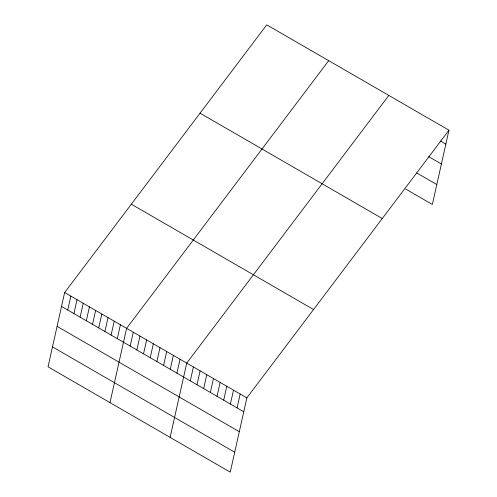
<?xml version="1.0" encoding="UTF-8"?>
<svg xmlns="http://www.w3.org/2000/svg" width="497" height="497" viewBox="0 0 497 497"><rect width="100%" height="100%" fill="white"/><g stroke="black" fill="none" stroke-linecap="round" stroke-linejoin="round"><path stroke-width="0.75" d="M64.647 292.534L48.041 366.811L230.254 472.15L246.86 397.873L448.959 130.189L266.746 24.85L64.647 292.534L246.86 397.873M67.735 310.016L70.841 296.113M73.929 313.595L77.035 299.697M80.123 317.173L83.235 303.276M86.323 320.758L89.429 306.86M92.517 324.336L95.623 310.439M98.71 327.921L101.817 314.023M104.904 331.499L108.011 317.602M111.104 335.084L114.211 321.186M117.298 338.662L120.404 324.765M109.992 402.626L126.598 328.349L328.697 60.665M130.171 346.111L133.283 332.207M136.855 349.969L139.961 336.071M143.534 353.833L146.64 339.936M150.218 357.697L153.325 343.8M156.897 361.561L160.003 347.658M163.581 365.419L166.688 351.522M170.26 369.283L173.366 355.386M176.938 373.148L180.051 359.244M170.123 437.391L186.729 363.108L388.828 95.424M190.301 380.87L193.408 366.972M196.986 384.734L200.092 370.837M203.664 388.598L206.771 374.695M210.349 392.456L213.455 378.559M217.027 396.32L220.134 382.423M223.706 400.184L226.818 386.281M230.391 404.042L233.497 390.145M237.069 407.907L240.175 394.009M448.959 130.189L432.353 204.466L405.627 189.015M440.504 140.999L445.852 144.087M428.7 156.673L441.398 164.01M416.766 172.956L436.807 184.542M200.055 113.186L382.261 218.525M131.338 204.199L313.551 309.538M61.541 306.432L243.754 411.771M57.087 326.355L239.299 431.694M52.496 346.887L234.708 452.227"/></g></svg>
